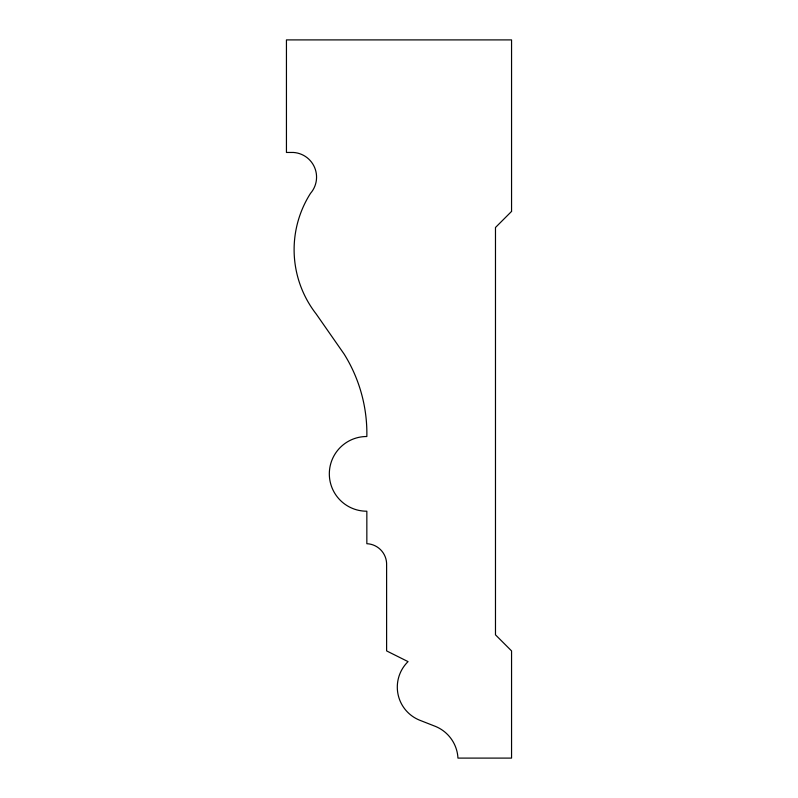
<?xml version="1.0" encoding="UTF-8"?>
<svg xmlns="http://www.w3.org/2000/svg" width="798" height="798" viewBox="0 0 798 798"><rect width="100%" height="100%" fill="white"/><g stroke="black" fill="none" stroke-linecap="round" stroke-linejoin="round"><path stroke-width="1.2" d="M511.558 211.41L495.478 227.49L495.478 634.829L511.558 650.909L511.558 758.1L457.952 758.1A36.289 36.289 0 0 0 435.618 726.469L419.449 720.115A35.641 35.641 0 0 1 408.047 661.622L386.611 650.909L386.611 565.203A20.608 20.608 0 0 0 366.841 543.707L366.841 511.209A37.346 37.346 0 0 1 329.325 473.862A37.346 37.346 0 0 1 366.841 436.516A150.144 150.144 0 0 0 344.128 354.073L316.217 314.023A104.807 104.807 0 0 1 310.512 193.345A24.728 24.728 0 0 0 293.425 152.458L286.442 152.458L286.442 39.9L511.558 39.9L511.558 211.41"/></g></svg>
